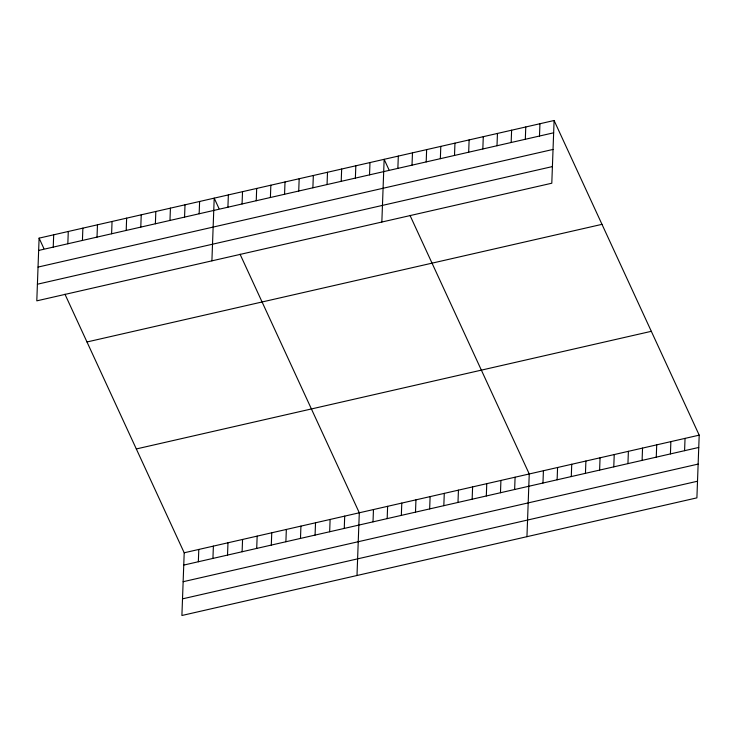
<?xml version="1.0" encoding="UTF-8"?>
<svg xmlns="http://www.w3.org/2000/svg" width="736" height="736" viewBox="0 0 736 736"><rect width="100%" height="100%" fill="white"/><g stroke="black" fill="none" stroke-linecap="round" stroke-linejoin="round"><path stroke-width="1.1" d="M39.1 238.142L36.8 300.849L551.798 183.218L554.098 120.502L39.1 238.142L43.884 248.529M53.24 247.112L53.691 234.812M67.832 243.772L68.282 231.472M82.423 240.442L82.874 228.142M97.014 237.112L97.465 224.811M111.605 233.772L112.056 221.481M126.196 230.442L126.647 218.141M140.788 227.111L141.238 214.811M155.379 223.781L155.83 211.48M169.97 220.441L170.421 208.141M184.561 217.111L185.012 204.81M64.952 294.207L184.202 552.782L181.902 615.498L696.9 497.858L699.2 435.151L554.098 120.502M199.152 213.78L199.612 201.48M198.343 561.752L198.794 549.452M211.904 260.857L214.204 198.15L218.988 208.527M212.934 558.422L213.385 546.121M227.912 207.212L228.362 194.911M227.525 555.082L227.976 542.791M242.07 203.973L242.521 191.673M242.116 551.752L242.567 539.451M256.238 200.744L256.689 188.444M256.708 548.421L257.158 536.121M270.397 197.506L270.848 185.205M271.299 545.091L271.75 532.79M284.565 194.267L285.016 181.967M298.724 191.038L299.175 178.738M285.89 541.751L286.341 529.451M312.883 187.8L313.334 175.499M300.481 538.421L300.932 526.12M327.051 184.561L327.502 172.261M315.072 535.09L315.523 522.79M341.21 181.332L341.66 169.032M329.664 531.751L330.114 519.46M355.378 178.094L355.828 165.793M344.255 528.42L344.706 516.12M369.536 174.864L369.987 162.564M356.997 575.497L359.297 512.79L240.056 254.214M381.846 222.033L384.146 159.326L388.939 169.712M373.014 521.852L373.465 509.551M397.863 168.388L398.314 156.087M387.173 518.622L387.624 506.322M412.022 165.158L412.473 152.858M401.332 515.384L401.792 503.084M426.19 161.92L426.641 149.62M415.5 512.146L415.95 499.845M440.349 158.682L440.8 146.381M429.658 508.916L430.109 496.616M454.508 155.452L454.958 143.152M443.826 505.678L444.277 493.378M468.676 152.214L469.126 139.914M457.985 502.44L458.436 490.148M482.834 148.976L483.285 136.684M472.153 499.21L472.604 486.91M497.002 145.746L497.453 133.446M486.312 495.972L486.763 483.672M511.161 142.508L511.612 130.208M500.471 492.743L500.922 480.442M525.32 139.279L525.771 126.978M514.639 489.504L515.09 477.204M539.488 136.04L539.939 123.74M526.948 536.682L529.248 473.966L410.007 215.39M542.966 483.037L543.416 470.736M557.124 479.798L557.575 467.498M571.283 476.56L571.734 464.269M585.451 473.331L585.902 461.03M599.61 470.092L600.061 457.792M613.778 466.863L614.229 454.563M627.937 463.625L628.388 451.324M642.096 460.386L642.546 448.086M656.264 457.157L656.714 444.857M670.422 453.919L670.873 441.618M684.59 450.68L685.041 438.38M38.649 250.442L553.647 132.802M38.042 267.076L553.04 149.436M37.407 284.216L552.414 166.575M86.986 341.973L601.984 224.342M136.316 448.951L651.314 331.32M184.202 552.782L699.2 435.151M183.752 565.082L698.749 447.451M183.135 581.716L698.142 464.085M182.51 598.856L697.507 481.224"/></g></svg>
